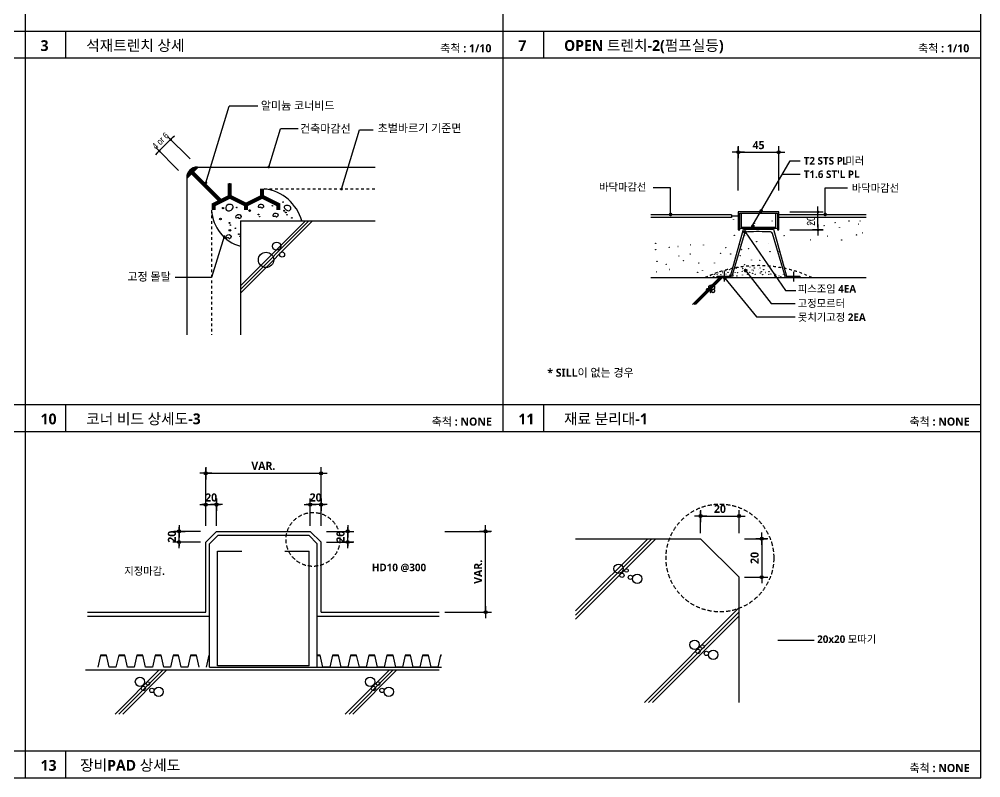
# Model space of a CAD drawing. Header units: millimetres. Extents: x 200 to 163856, y 0 to 163394.
# Drawn here: x 12126 to 15695, y 200 to 3014 of the extents above; entities that cross this region are included whole.
import ezdxf
from ezdxf.enums import TextEntityAlignment as Align

# ---------------------------------------------------------------- set-up
doc = ezdxf.new("R2010")
doc.units = ezdxf.units.MM
doc.header["$LTSCALE"] = 10
doc.linetypes.add('HID', pattern=[2.3, 1.5, -0.8])
doc.linetypes.add('HIDDEN', pattern=[2, 1, -1])
doc.layers.get('DEFPOINTS').update_dxf_attribs({"color": 181})
for name, color, linetype in [('2', 2, 'Continuous'), ('4', 4, 'Continuous'), ('A-ANNO-GRA1', 7, 'Continuous'), ('A-ANNO-LEAD', 4, 'Continuous'), ('A-ANNO-TEXT1', 7, 'Continuous'), ('A-CON', 2, 'Continuous'), ('A-DETL-MCUT', 46, 'Continuous'), ('A-DIM1', 7, 'Continuous'), ('A-DIM2', 4, 'Continuous'), ('A-FIN3', 8, 'Continuous'), ('A-HAT', 252, 'Continuous'), ('A-NOTE-SYMB-HVY', 24, 'Continuous'), ('A-SECT-FNSH', 5, 'Continuous'), ('A-ST-AXIS-DIM', 7, 'Continuous'), ('COL', 2, 'Continuous'), ('CONC', 2, 'Continuous'), ('DIM', 4, 'Continuous'), ('ELE', 8, 'Continuous'), ('FIN', 6, 'Continuous'), ('HAT', 5, 'Continuous'), ('HID', 7, 'HID'), ('LEADER', 7, 'Continuous'), ('MISC', 6, 'Continuous'), ('SEC2', 2, 'Continuous'), ('WALL', 3, 'Continuous')]:
    doc.layers.add(name, color=color, linetype=linetype)
doc.styles.add('2020음성 1차', font='')
doc.styles.add('Hrtext', font='H2GTRM.TTF', dxfattribs={"width": 0.8})
doc.styles.get('2020음성 1차').set_extended_font_data('NanumGothic', bold=True)
doc.dimstyles.new('HEERIM(Ext)', dxfattribs={"dimscale": 10, "dimtxt": 3, "dimasz": 1, "dimexe": 2, "dimexo": 1.5, "dimgap": 1, "dimtad": 1, "dimdec": 0, "dimzin": 0, "dimdsep": 46, "dimlunit": 6, "dimtxsty": 'Hrtext', "dimblk": 'dotdim1', "dimcen": 1, "dimdle": 2, "dimclrd": 7, "dimclre": 7, "dimclrt": 3, "dimadec": 0, "dimazin": 0, "dimtfac": 1, "dimtdec": 0, "dimtix": 1, "dimtmove": 2, "dimatfit": 3, "dimldrblk": 'dotdim1', "dimfxl": 2, "dimtolj": 1, "dimtzin": 0, "dimlwd": -1, "dimarcsym": 0})
doc.dimstyles.new('HEERIM(Int)', dxfattribs={"dimtxt": 2.5, "dimasz": 1, "dimexe": 1.6, "dimexo": 1, "dimgap": 1, "dimtad": 1, "dimdec": 0, "dimzin": 0, "dimdsep": 46, "dimlunit": 6, "dimtxsty": 'Hrtext', "dimblk": 'dotdim2', "dimcen": 0.8, "dimdle": 2, "dimclrd": 256, "dimclre": 256, "dimclrt": 3, "dimadec": 0, "dimazin": 0, "dimtfac": 1, "dimtdec": 0, "dimtix": 1, "dimtmove": 2, "dimatfit": 3, "dimldrblk": 'dotdim2', "dimfxl": 2, "dimtolj": 1, "dimtzin": 0, "dimlwd": -1, "dimarcsym": 0})
doc.dimstyles.new('NDIM10', dxfattribs={"dimscale": 10, "dimtxt": 3, "dimasz": 0.75, "dimexe": 2, "dimexo": 2, "dimgap": 1, "dimtad": 1, "dimdec": 1, "dimdsep": 46, "dimtxsty": '2020음성 1차', "dimblk": 'Z_DOT', "dimcen": 3, "dimdle": 3, "dimclrd": 256, "dimclre": 256, "dimclrt": 3, "dimadec": 0, "dimazin": 0, "dimtfac": 1, "dimtdec": 1, "dimtix": 1, "dimtmove": 2, "dimatfit": 3, "dimfxl": 1, "dimtolj": 1, "dimtzin": 0, "dimlwd": -1, "dimlwe": -1, "dimarcsym": 0})

# ---------------------------------------------------------------- blocks, each defined once
blk = doc.blocks.new('Z_DOT')
at = {"layer": 'DIM', "color": 0}
for p, q in [((-3, 0), (3, 0)), ((0, -3), (0, 3))]:
    blk.add_line(p, q, dxfattribs=at)
for radius in [0.75, 0.375]:
    blk.add_circle((0, 0), radius, dxfattribs=at)
blk = doc.blocks.new('*D6607')
at = {"layer": 'A-ST-AXIS-DIM'}
for p, q in [((13705.1, 1114), (13876.7, 1114)), ((13856.7, 821.5), (13856.7, 1106.5)), ((13705.1, 814), (13876.7, 814))]:
    blk.add_line(p, q, dxfattribs=at)
at = {"layer": 'DEFPOINTS', "color": 0}
for p in [(13685.1, 1114), (13856.7, 1114), (13685.1, 814)]:
    blk.add_point(p, dxfattribs=at)
at = {"layer": 'A-ST-AXIS-DIM', "linetype": 'ByBlock', "xscale": 7.5, "yscale": 7.5, "zscale": 7.5}
for p, rotation in [((13856.7, 1114), 90), ((13856.7, 814), 270)]:
    blk.add_blockref('Z_DOT', p, dxfattribs=dict(at, rotation=rotation))
at = {"layer": 'A-ST-AXIS-DIM', "color": 3, "insert": (13829.2, 964), "char_height": 30, "attachment_point": 5, "rotation": 90, "style": '2020음성 1차'}
blk.add_mtext('\\A1;VAR.', dxfattribs=at)
blk = doc.blocks.new('*D6608')
at = {"layer": 'A-ST-AXIS-DIM'}
for p, q in [((12818, 1161.8), (12818, 1349.3)), ((12825.5, 1329.3), (13238.5, 1329.3)), ((13246, 1161.8), (13246, 1349.3))]:
    blk.add_line(p, q, dxfattribs=at)
at = {"layer": 'DEFPOINTS', "color": 0}
for p in [(13246, 1329.3), (12818, 1141.8), (13246, 1141.8)]:
    blk.add_point(p, dxfattribs=at)
at = {"layer": 'A-ST-AXIS-DIM', "linetype": 'ByBlock', "xscale": 7.5, "yscale": 7.5, "zscale": 7.5, "rotation": 180}
blk.add_blockref('Z_DOT', (12818, 1329.3), dxfattribs=at)
at = {"layer": 'A-ST-AXIS-DIM', "linetype": 'ByBlock', "xscale": 7.5, "yscale": 7.5, "zscale": 7.5}
blk.add_blockref('Z_DOT', (13246, 1329.3), dxfattribs=at)
at = {"layer": 'A-ST-AXIS-DIM', "color": 3, "insert": (13032, 1356.8), "char_height": 30, "attachment_point": 5, "style": '2020음성 1차'}
blk.add_mtext('\\A1;VAR.', dxfattribs=at)
blk = doc.blocks.new('*D6609')
at = {"layer": 'A-ST-AXIS-DIM'}
for p, q in [((12798, 1114), (12699, 1114)), ((12719, 1121.5), (12719, 1129)), ((12719, 1074), (12719, 1114)), ((12798, 1074), (12699, 1074)), ((12719, 1066.5), (12719, 1059))]:
    blk.add_line(p, q, dxfattribs=at)
at = {"layer": 'DEFPOINTS', "color": 0}
for p in [(12719, 1114), (12818, 1114), (12818, 1074)]:
    blk.add_point(p, dxfattribs=at)
at = {"layer": 'A-ST-AXIS-DIM', "linetype": 'ByBlock', "xscale": 7.5, "yscale": 7.5, "zscale": 7.5}
for p, rotation in [((12719, 1114), 270), ((12719, 1074), 90)]:
    blk.add_blockref('Z_DOT', p, dxfattribs=dict(at, rotation=rotation))
at = {"layer": 'A-ST-AXIS-DIM', "color": 3, "insert": (12692.5, 1094), "char_height": 30, "attachment_point": 5, "rotation": 90, "style": '2020음성 1차'}
blk.add_mtext('\\A1;20', dxfattribs=at)
blk = doc.blocks.new('*D6610')
at = {"layer": 'A-ST-AXIS-DIM'}
for p, q in [((12818, 1134), (12818, 1233)), ((12858, 1134), (12858, 1233)), ((12810.5, 1213), (12803, 1213)), ((12818, 1213), (12858, 1213)), ((12865.5, 1213), (12873, 1213))]:
    blk.add_line(p, q, dxfattribs=at)
at = {"layer": 'DEFPOINTS', "color": 0}
for p in [(12858, 1213), (12818, 1114), (12858, 1114)]:
    blk.add_point(p, dxfattribs=at)
at = {"layer": 'A-ST-AXIS-DIM', "linetype": 'ByBlock', "xscale": 7.5, "yscale": 7.5, "zscale": 7.5}
blk.add_blockref('Z_DOT', (12818, 1213), dxfattribs=at)
at = {"layer": 'A-ST-AXIS-DIM', "linetype": 'ByBlock', "xscale": 7.5, "yscale": 7.5, "zscale": 7.5, "rotation": 180}
blk.add_blockref('Z_DOT', (12858, 1213), dxfattribs=at)
at = {"layer": 'A-ST-AXIS-DIM', "color": 3, "insert": (12838, 1239.5), "char_height": 30, "attachment_point": 5, "style": '2020음성 1차'}
blk.add_mtext('\\A1;20', dxfattribs=at)
blk = doc.blocks.new('*D6611')
at = {"layer": 'A-ST-AXIS-DIM'}
for p, q in [((13266, 1114), (13365, 1114)), ((13345, 1121.5), (13345, 1129)), ((13345, 1074), (13345, 1114)), ((13266, 1074), (13365, 1074)), ((13345, 1066.5), (13345, 1059))]:
    blk.add_line(p, q, dxfattribs=at)
at = {"layer": 'DEFPOINTS', "color": 0}
for p in [(13246, 1114), (13345, 1114), (13246, 1074)]:
    blk.add_point(p, dxfattribs=at)
at = {"layer": 'A-ST-AXIS-DIM', "linetype": 'ByBlock', "xscale": 7.5, "yscale": 7.5, "zscale": 7.5}
for p, rotation in [((13345, 1114), 270), ((13345, 1074), 90)]:
    blk.add_blockref('Z_DOT', p, dxfattribs=dict(at, rotation=rotation))
at = {"layer": 'A-ST-AXIS-DIM', "color": 3, "insert": (13318.5, 1094), "char_height": 30, "attachment_point": 5, "rotation": 90, "style": '2020음성 1차'}
blk.add_mtext('\\A1;20', dxfattribs=at)
blk = doc.blocks.new('*D6612')
at = {"layer": 'A-ST-AXIS-DIM'}
for p, q in [((13206, 1134), (13206, 1233)), ((13246, 1134), (13246, 1233)), ((13198.5, 1213), (13191, 1213)), ((13246, 1213), (13206, 1213)), ((13253.5, 1213), (13261, 1213))]:
    blk.add_line(p, q, dxfattribs=at)
at = {"layer": 'DEFPOINTS', "color": 0}
for p in [(13206, 1213), (13206, 1114), (13246, 1114)]:
    blk.add_point(p, dxfattribs=at)
at = {"layer": 'A-ST-AXIS-DIM', "linetype": 'ByBlock', "xscale": 7.5, "yscale": 7.5, "zscale": 7.5}
blk.add_blockref('Z_DOT', (13206, 1213), dxfattribs=at)
at = {"layer": 'A-ST-AXIS-DIM', "linetype": 'ByBlock', "xscale": 7.5, "yscale": 7.5, "zscale": 7.5, "rotation": 180}
blk.add_blockref('Z_DOT', (13246, 1213), dxfattribs=at)
at = {"layer": 'A-ST-AXIS-DIM', "color": 3, "insert": (13226, 1239.5), "char_height": 30, "attachment_point": 5, "style": '2020음성 1차'}
blk.add_mtext('\\A1;20', dxfattribs=at)
blk = doc.blocks.new('*D6613')
at = {"layer": 'A-ST-AXIS-DIM'}
for p, q in [((14655.1, 1106.7), (14655.1, 1190.7)), ((14798, 1106.7), (14798, 1190.7)), ((14662.6, 1170.7), (14790.5, 1170.7))]:
    blk.add_line(p, q, dxfattribs=at)
at = {"layer": 'DEFPOINTS', "color": 0}
for p in [(14798, 1170.7), (14655.1, 1086.7), (14798, 1086.7)]:
    blk.add_point(p, dxfattribs=at)
at = {"layer": 'A-ST-AXIS-DIM', "linetype": 'ByBlock', "xscale": 7.5, "yscale": 7.5, "zscale": 7.5, "rotation": 180}
blk.add_blockref('Z_DOT', (14655.1, 1170.7), dxfattribs=at)
at = {"layer": 'A-ST-AXIS-DIM', "linetype": 'ByBlock', "xscale": 7.5, "yscale": 7.5, "zscale": 7.5}
blk.add_blockref('Z_DOT', (14798, 1170.7), dxfattribs=at)
at = {"layer": 'A-ST-AXIS-DIM', "color": 3, "insert": (14726.6, 1197.2), "char_height": 30, "attachment_point": 5, "style": '2020음성 1차'}
blk.add_mtext('\\A1;20', dxfattribs=at)
blk = doc.blocks.new('*D6614')
at = {"layer": 'A-ST-AXIS-DIM'}
for p, q in [((14818, 1086.7), (14902, 1086.7)), ((14882, 1079.2), (14882, 951.3)), ((14818, 943.8), (14902, 943.8))]:
    blk.add_line(p, q, dxfattribs=at)
at = {"layer": 'DEFPOINTS', "color": 0}
for p in [(14798, 1086.7), (14798, 943.8), (14882, 943.8)]:
    blk.add_point(p, dxfattribs=at)
at = {"layer": 'A-ST-AXIS-DIM', "linetype": 'ByBlock', "xscale": 7.5, "yscale": 7.5, "zscale": 7.5}
for p, rotation in [((14882, 1086.7), 90), ((14882, 943.8), 270)]:
    blk.add_blockref('Z_DOT', p, dxfattribs=dict(at, rotation=rotation))
at = {"layer": 'A-ST-AXIS-DIM', "color": 3, "insert": (14855.5, 1015.3), "char_height": 30, "attachment_point": 5, "rotation": 90, "style": '2020음성 1차'}
blk.add_mtext('\\A1;20', dxfattribs=at)
blk = doc.blocks.new('*D6647')
at = {"layer": 'A-ST-AXIS-DIM'}
for p, q in [((14795, 2378.7), (14795, 2540.3)), ((14945, 2378.7), (14945, 2540.3)), ((14802.5, 2520.3), (14937.5, 2520.3))]:
    blk.add_line(p, q, dxfattribs=at)
at = {"layer": 'DEFPOINTS', "color": 0}
for p in [(14945, 2520.3), (14795, 2358.7), (14945, 2358.7)]:
    blk.add_point(p, dxfattribs=at)
at = {"layer": 'A-ST-AXIS-DIM', "linetype": 'ByBlock', "xscale": 7.5, "yscale": 7.5, "zscale": 7.5, "rotation": 180}
blk.add_blockref('Z_DOT', (14795, 2520.3), dxfattribs=at)
at = {"layer": 'A-ST-AXIS-DIM', "linetype": 'ByBlock', "xscale": 7.5, "yscale": 7.5, "zscale": 7.5}
blk.add_blockref('Z_DOT', (14945, 2520.3), dxfattribs=at)
at = {"layer": 'A-ST-AXIS-DIM', "color": 3, "insert": (14870, 2546.6), "char_height": 30, "attachment_point": 5, "style": '2020음성 1차'}
blk.add_mtext('\\A1;45', dxfattribs=at)
blk = doc.blocks.new('dotdim1')
at = {"layer": 'A-DIM1'}
for p, q in [((-2, 0), (2, 0)), ((0, 2), (0, -2))]:
    blk.add_line(p, q, dxfattribs=at)
at = {"layer": 'A-DIM1', "const_width": 0.5}
blk.add_lwpolyline([(-0.25, 0, 1), (0.25, 0, 1)], format="xyb", close=True, dxfattribs=at)
blk = doc.blocks.new('*D6648')
at = {"layer": 'A-DIM1', "color": 7, "lineweight": -2}
for p, q in [((14986.2, 2298.7), (15110.5, 2298.7)), ((14986.2, 2232), (15110.5, 2232))]:
    blk.add_line(p, q, dxfattribs=at)
at = {"layer": 'A-DIM1', "color": 7}
blk.add_line((15090.5, 2242), (15090.5, 2288.7), dxfattribs=at)
at = {"layer": 'DEFPOINTS', "color": 0}
for p in [(14971.2, 2298.7), (15090.5, 2298.7), (14971.2, 2232)]:
    blk.add_point(p, dxfattribs=at)
at = {"layer": 'A-DIM1', "color": 7, "linetype": 'ByBlock', "xscale": 10, "yscale": 10, "zscale": 10}
for p, rotation in [((15090.5, 2298.7), 90), ((15090.5, 2232), 270)]:
    blk.add_blockref('dotdim1', p, dxfattribs=dict(at, rotation=rotation))
at = {"layer": 'A-DIM1', "color": 3, "insert": (15064.7, 2265.4), "char_height": 30, "attachment_point": 5, "rotation": 90, "style": 'Hrtext'}
blk.add_mtext('\\A1;20', dxfattribs=at)
blk = doc.blocks.new('dotdim2')
at = {"layer": 'A-DIM2'}
for p, q in [((1.6, 0), (-1.6, 0)), ((0, -1.6), (0, 1.6))]:
    blk.add_line(p, q, dxfattribs=at)
at = {"layer": 'A-DIM2', "const_width": 0.5}
blk.add_lwpolyline([(0.25, 0, 1), (-0.25, 0, 1)], format="xyb", close=True, dxfattribs=at)
blk = doc.blocks.new('*D9484')
at = {"layer": 'A-DIM2', "lineweight": -2}
for p, q in [((12759.8, 2495.4), (12676.3, 2578.8)), ((12717.4, 2452.9), (12633.9, 2536.4))]:
    blk.add_line(p, q, dxfattribs=at)
at = {"layer": 'A-DIM2'}
for p, q in [((12694.7, 2574.6), (12701.8, 2581.7)), ((12645.2, 2525.1), (12687.6, 2567.5)), ((12638.1, 2518), (12631.1, 2511))]:
    blk.add_line(p, q, dxfattribs=at)
at = {"layer": 'DEFPOINTS', "color": 0}
for p in [(12687.6, 2567.5), (12766.9, 2488.3), (12724.4, 2445.9)]:
    blk.add_point(p, dxfattribs=at)
at = {"layer": 'A-DIM2', "linetype": 'ByBlock', "xscale": 10, "yscale": 10, "zscale": 10}
for p, rotation in [((12687.6, 2567.5), 224.9999999996908), ((12645.2, 2525.1), 44.99999999969079)]:
    blk.add_blockref('dotdim2', p, dxfattribs=dict(at, rotation=rotation))
at = {"layer": 'A-DIM2', "color": 3, "insert": (12650, 2562.7), "char_height": 25, "attachment_point": 5, "rotation": 45, "style": 'Hrtext'}
blk.add_mtext('\\A1;4 or 6', dxfattribs=at)

msp = doc.modelspace()

# ---------------------------------------------------------------- linework, layer by layer
at = {"layer": '2'}
for p, q in [((14805.35528, 2293.71073), (14805.35528, 2242.3774)), ((14934.68862, 2242.3774), (14934.68862, 2293.71073)), ((14940.02195, 2237.04406), (14800.02195, 2237.04406)), ((14805.35528, 2242.3774), (14934.68862, 2242.3774))]:
    msp.add_line(p, q, dxfattribs=at)
at = {"layer": '4'}
for p, q in [((14945.02195, 2298.71073), (14795.02195, 2298.71073)), ((14795.02195, 2298.71073), (14795.02195, 2232.04406)), ((14800.02195, 2232.04406), (14800.02195, 2293.71073)), ((14800.02195, 2293.71073), (14805.35528, 2293.71073)), ((14805.35528, 2293.71073), (14934.68862, 2293.71073)), ((14934.68862, 2293.71073), (14940.02195, 2293.71073)), ((14940.02195, 2293.71073), (14940.02195, 2232.04406)), ((14945.02195, 2232.04406), (14945.02195, 2298.71073)), ((14795.02195, 2232.04406), (14800.02195, 2232.04406)), ((14940.02195, 2232.04406), (14945.02195, 2232.04406))]:
    msp.add_line(p, q, dxfattribs=at)
at = {"layer": 'A-ANNO-GRA1'}
for p, q in [((12147.4827, 5740), (12147.4827, 200)), ((13921.22405, 5740), (13921.22405, 1485)), ((8600, 2970), (15694.9654, 2970)), ((12297.4827, 2970), (12297.4827, 2870)), ((14071.22405, 2970), (14071.22405, 2870)), ((8600, 2870), (15694.9654, 2870)), ((8600, 1585), (15694.9654, 1585)), ((12297.4827, 1585), (12297.4827, 1485)), ((14071.22405, 1585), (14071.22405, 1485)), ((8600, 1485), (15694.9654, 1485)), ((8600, 300), (15694.9654, 300)), ((12297.4827, 300), (12297.4827, 200))]:
    msp.add_line(p, q, dxfattribs=at)
at = {"layer": 'A-ANNO-LEAD'}
for p, q in [((13011.39938, 2690.8962), (12905.49035, 2690.8962)), ((13160.73388, 2607.34545), (13095.43272, 2607.34545)), ((14846.88548, 2245.4982), (14987.3043, 2488.71073)), ((14987.3043, 2488.71073), (15024.45255, 2488.71073)), ((14958.43679, 2438.71073), (15024.45255, 2438.71073)), ((14543.60861, 2388.71073), (14479.48068, 2388.71073)), ((14543.60861, 2289.47636), (14543.60861, 2388.71073)), ((15117.50547, 2289.47636), (15117.50547, 2388.71073)), ((15117.50547, 2388.71073), (15200.40006, 2388.71073)), ((14819.82837, 2224.66051), (14970.49596, 2007.97956)), ((14821.66297, 2081.56762), (14916.82444, 1959.54064)), ((12839.60895, 2055.44139), (12704.39977, 2055.44139)), ((14745.16482, 2053.32181), (14862.08046, 1909.54064)), ((14970.49596, 2007.97956), (15008.22214, 2007.97956)), ((14916.82444, 1959.54064), (15005.91757, 1959.54064)), ((14862.08046, 1909.54064), (15005.91757, 1909.54064))]:
    msp.add_line(p, q, dxfattribs=at)
for points in [[(12818.58715, 2407.0941), (12905.49035, 2690.8962)], [(13051.97964, 2465.43958), (13095.43272, 2607.34545)], [(13322.05325, 2383.71499), (13389.33179, 2603.4283)], [(13389.33179, 2603.4283), (13439.95818, 2603.4283)], [(12886.17915, 2207.52693), (12839.60895, 2055.44139)], [(14941.31571, 710.54566), (15076.74979, 710.54566)]]:
    msp.add_lwpolyline(points, dxfattribs=at)
for points, const_width in [([(13054.47964, 2465.43958, 1), (13049.47964, 2465.43958, 1)], 5), ([(12821.08715, 2407.0941, 1), (12816.08715, 2407.0941, 1)], 5), ([(13324.55325, 2383.71499, 1), (13319.55325, 2383.71499, 1)], 5), ([(14540.27527, 2289.47636, 1), (14546.94193, 2289.47636, 1)], 6.66667), ([(14876.36974, 2302.33994, 1), (14883.03641, 2302.33994, 1)], 6.66667), ([(15114.17214, 2289.47636, 1), (15120.83881, 2289.47636, 1)], 6.66667), ([(14845.58634, 2246.00655, 1), (14852.253, 2246.00655, 1)], 6.66667), ([(14816.49504, 2224.66051, 1), (14823.16171, 2224.66051, 1)], 6.66667), ([(12883.67915, 2207.52693, 1), (12888.67915, 2207.52693, 1)], 5), ([(14818.32964, 2081.56762, 1), (14824.9963, 2081.56762, 1)], 6.66667), ([(14741.83148, 2053.32181, 1), (14748.49815, 2053.32181, 1)], 6.66667)]:
    msp.add_lwpolyline(points, format="xyb", close=True, dxfattribs=dict(at, const_width=const_width))
msp.add_lwpolyline([(14854.67775, 859.8062, 0, 8, 0), (14866.72594, 839.04948, 0, 0, 0), (14941.31571, 710.54566, 0, 0, 0)], format="xyseb", dxfattribs=at)
at = {"layer": 'A-ANNO-TEXT1'}
for p, q in [((12832.01367, 1068.20101), (12863.81266, 1100)), ((12863.81266, 1100), (13200.21468, 1100)), ((13232.01367, 1068.20101), (13200.21468, 1100)), ((12832.01367, 610), (12832.01367, 1068.20101)), ((13232.01367, 610), (13232.01367, 1068.20101)), ((12378.96279, 800), (12832.01367, 800)), ((13232.01367, 800), (13685.06455, 800)), ((12427.34725, 655), (12417.38296, 610)), ((12427.06255, 653.71429), (12450.13194, 653.71429)), ((12449.84725, 655), (12427.34725, 655)), ((12459.81153, 610), (12449.84725, 655)), ((12494.84725, 655), (12484.88296, 610)), ((12494.56255, 653.71429), (12517.63194, 653.71429)), ((12517.34725, 655), (12494.84725, 655)), ((12527.31153, 610), (12517.34725, 655)), ((12562.34725, 655), (12552.38296, 610)), ((12562.06255, 653.71429), (12585.13194, 653.71429)), ((12584.84725, 655), (12562.34725, 655)), ((12594.81153, 610), (12584.84725, 655)), ((12629.84725, 655), (12619.88296, 610)), ((12629.56255, 653.71429), (12652.63194, 653.71429)), ((12652.34725, 655), (12629.84725, 655)), ((12662.31153, 610), (12652.34725, 655)), ((12697.34725, 655), (12687.38296, 610)), ((12716.63296, 655), (12697.34725, 655)), ((12726.59725, 610), (12716.63296, 655)), ((12761.63296, 655), (12751.66868, 610)), ((12761.34827, 653.71429), (12784.41766, 653.71429)), ((12784.13296, 655), (12761.63296, 655)), ((12794.09725, 610), (12784.13296, 655)), ((12829.13296, 655), (12819.16868, 610)), ((12828.84827, 653.71429), (12832.01367, 653.71429)), ((12832.01367, 655), (12829.13296, 655)), ((13243.26367, 655), (13232.01367, 655)), ((13232.01367, 653.71429), (13243.54836, 653.71429)), ((13253.22796, 610), (13243.26367, 655)), ((13288.26367, 655), (13278.29939, 610)), ((13287.97898, 653.71429), (13311.04836, 653.71429)), ((13310.76367, 655), (13288.26367, 655)), ((13320.72796, 610), (13310.76367, 655)), ((13355.76367, 655), (13345.79939, 610)), ((13355.47898, 653.71429), (13378.54836, 653.71429)), ((13378.26367, 655), (13355.76367, 655)), ((13388.22796, 610), (13378.26367, 655)), ((13423.26367, 655), (13413.29939, 610)), ((13422.97898, 653.71429), (13446.04836, 653.71429)), ((13445.76367, 655), (13423.26367, 655)), ((13455.72796, 610), (13445.76367, 655)), ((13490.76367, 655), (13480.79939, 610)), ((13490.47898, 653.71429), (13513.54836, 653.71429)), ((13513.26367, 655), (13490.76367, 655)), ((13523.22796, 610), (13513.26367, 655)), ((13558.26367, 655), (13548.29939, 610)), ((13577.54939, 655), (13558.26367, 655)), ((13587.51367, 610), (13577.54939, 655)), ((13622.54939, 655), (13612.5851, 610)), ((13622.26469, 653.71429), (13645.33408, 653.71429)), ((13645.04939, 655), (13622.54939, 655)), ((13655.01367, 610), (13645.04939, 655)), ((13690.04939, 655), (13680.0851, 610)), ((13689.76469, 653.71429), (13692.93009, 653.71429)), ((13692.93009, 655), (13690.04939, 655)), ((12484.88296, 610), (12459.81153, 610)), ((12552.38296, 610), (12527.31153, 610)), ((12619.88296, 610), (12594.81153, 610)), ((12687.38296, 610), (12662.31153, 610)), ((12751.66868, 610), (12726.59725, 610)), ((12832.01367, 610), (13232.01367, 610)), ((13278.29939, 610), (13253.22796, 610)), ((13345.79939, 610), (13320.72796, 610)), ((13413.29939, 610), (13388.22796, 610)), ((13480.79939, 610), (13455.72796, 610)), ((13548.29939, 610), (13523.22796, 610)), ((13612.5851, 610), (13587.51367, 610)), ((13680.0851, 610), (13655.01367, 610))]:
    msp.add_line(p, q, dxfattribs=at)
for points in [[(12697.06255, 653.71429), (12716.91766, 653.71429)], [(13557.97898, 653.71429), (13577.83408, 653.71429)]]:
    msp.add_lwpolyline(points, dxfattribs=at)
at = {"layer": 'A-CON'}
for q in [(13447.00347, 2265.43958), (12947.29567, 1842.62162)]:
    msp.add_line((12947.29567, 2265.43958), q, dxfattribs=at)
at = {"layer": 'A-DETL-MCUT'}
for centre, radius, start, end in [((13017.06712, 2222.73452), 162.86769, 15.20106152, 82.88021505), ((12984.85942, 2311.85725), 145.17904, 182.65470078, 255.00463643)]:
    msp.add_arc(centre, radius, start, end, dxfattribs=at)
at = {"layer": 'A-FIN3'}
for p, q in [((15270.02195, 2288.71073), (14945.02195, 2288.71073)), ((15270.02195, 2278.71073), (14945.02195, 2278.71073))]:
    msp.add_line(p, q, dxfattribs=at)
at = {"layer": 'A-HAT', "linetype": 'Continuous'}
for p, q in [((12947.29567, 2011.4061), (13201.32915, 2265.43958)), ((12947.29567, 2024.80036), (13187.93489, 2265.43958)), ((12947.29567, 1998.01184), (13214.72341, 2265.43958))]:
    msp.add_line(p, q, dxfattribs=at)
at = {"layer": 'A-HAT'}
for centre, radius in [((13081.57081, 2172.07385), 15.15388), ((13041.83342, 2121.00228), 28.41352), ((13101.43948, 2140.86342), 9.47117)]:
    msp.add_circle(centre, radius, dxfattribs=at)
at = {"layer": 'A-NOTE-SYMB-HVY'}
for p, q in [((12789.72208, 2465.43958), (12747.29567, 2423.01317)), ((12907.29567, 2355.43958), (12907.29567, 2405.43958))]:
    msp.add_line(p, q, dxfattribs=at)
at = {"layer": 'A-NOTE-SYMB-HVY', "const_width": 15}
for points in [[(12768.50887, 2444.22637), (12873.96234, 2338.77291)], [(12907.29567, 2405.43958), (12907.29567, 2355.43958), (12847.29567, 2325.43958), (12847.29567, 2305.43958)], [(13027.29567, 2384.79807), (13027.29567, 2355.43958), (12967.29567, 2325.43958), (12967.29567, 2305.43958)], [(12907.29567, 2355.43958), (12967.29567, 2325.43958)], [(13027.29567, 2355.43958), (13087.29567, 2325.43958), (13087.29567, 2306.19158)]]:
    msp.add_lwpolyline(points, dxfattribs=at)
at = {"layer": 'A-NOTE-SYMB-HVY'}
msp.add_arc((12787.29567, 2425.43958), 40, 90, 180, dxfattribs=at)
for points in [[(12773.13339, 2462.8573), (12768.50887, 2444.22637), (12768.2756, 2460.75354), (12768.50887, 2444.22637)], [(12789.72208, 2465.43958), (12768.50887, 2444.22637), (12783.65816, 2465.44692), (12768.50887, 2444.22637)], [(12783.65816, 2465.44692), (12768.50887, 2444.22637), (12778.96247, 2464.47619), (12768.50887, 2444.22637)], [(12778.96247, 2464.47619), (12768.50887, 2444.22637), (12773.13339, 2462.8573), (12768.50887, 2444.22637)], [(12747.29567, 2423.01317), (12768.50887, 2444.22637), (12747.28832, 2429.07709), (12768.50887, 2444.22637)], [(12747.28832, 2429.07709), (12768.50887, 2444.22637), (12748.25906, 2433.77278), (12768.50887, 2444.22637)], [(12748.25906, 2433.77278), (12768.50887, 2444.22637), (12749.87795, 2439.60186), (12768.50887, 2444.22637)], [(12749.87795, 2439.60186), (12768.50887, 2444.22637), (12751.98171, 2444.45965), (12768.50887, 2444.22637)], [(12751.98171, 2444.45965), (12768.50887, 2444.22637), (12755.54256, 2449.64098), (12768.50887, 2444.22637)], [(12755.54256, 2449.64098), (12768.50887, 2444.22637), (12759.0114, 2453.72385), (12768.50887, 2444.22637)], [(12763.09427, 2457.19269), (12768.50887, 2444.22637), (12759.0114, 2453.72385), (12768.50887, 2444.22637)], [(12768.2756, 2460.75354), (12768.50887, 2444.22637), (12763.09427, 2457.19269), (12768.50887, 2444.22637)]]:
    msp.add_solid(points, dxfattribs=at)
at = {"layer": 'A-SECT-FNSH'}
for p, q in [((12787.29567, 2465.43958), (13447.00347, 2465.43958)), ((12747.29567, 2425.43958), (12747.29567, 1842.62162))]:
    msp.add_line(p, q, dxfattribs=at)
at = {"layer": 'A-SECT-FNSH', "linetype": 'HIDDEN'}
for p, q in [((13035.23404, 2384.69461), (13447.00347, 2384.69461)), ((12839.83619, 2305.13304), (12839.83619, 1842.62162))]:
    msp.add_line(p, q, dxfattribs=at)
at = {"layer": 'A-SECT-FNSH', "color": 214}
for points in [[(12909.27289, 2326.51465, 0.0949560481), (12901.30601, 2326.00961), (12895.87036, 2323.05454), (12893.49792, 2319.91206), (12892.10901, 2315.57204), (12892.61053, 2309.56949), (12895.52449, 2305.2782), (12899.76005, 2303.21839, 0.0953784847), (12905.81417, 2303.11563, 0.0839704656), (12912.02657, 2305.31848), (12916.44973, 2309.04108), (12919.49411, 2314.48226), (12919.86521, 2318.68614), (12919.02513, 2321.43019), (12917.70351, 2323.40055), (12915.19847, 2325.06497, 0.0570110809)], [(13013.81995, 2318.14232), (13015.23524, 2323.36466, -0.1471730616), (13020.99679, 2327.52788, -0.2182324601), (13029.67498, 2326.69002), (13032.84289, 2320.65091), (13031.9413, 2316.95822), (13030.33532, 2314.72546), (13027.05319, 2312.80137), (13025.01754, 2312.86565), (13024.08801, 2314.72546), (13023.15848, 2316.58527), (13019.09449, 2315.65537), (13015.0305, 2314.72546), (13014.3346, 2315.96401)], [(13119.10359, 2322.9817, 0.0934253234), (13110.72777, 2320.68739), (13108.81391, 2317.96453), (13109.16283, 2315.79712, 0.0537117635), (13111.92675, 2311.13081, 0.1377737051), (13121.17251, 2304.03033, 0.2075548658), (13129.09063, 2304.25383, 0.2223711727), (13133.66145, 2309.72856, 0.2041480143), (13132.54935, 2317.35901, 0.1581063017), (13127.56892, 2321.63717, 0.1198510089)], [(12930.0138, 2279.74648), (12931.4291, 2284.96881, -0.1471730616), (12937.19064, 2289.13203, -0.2182324601), (12945.86884, 2288.29417), (12949.03674, 2282.25506), (12948.13516, 2278.56237), (12946.52917, 2276.32961), (12943.24704, 2274.40552), (12941.2114, 2274.4698), (12940.28187, 2276.32961), (12939.35234, 2278.18942), (12935.28835, 2277.25952), (12931.22435, 2276.32961), (12930.52845, 2277.56816)], [(13067.94426, 2284.98229), (13069.35955, 2290.20463, -0.1471730616), (13075.1211, 2294.36785, -0.2182324601), (13083.79929, 2293.52998), (13086.9672, 2287.49088), (13086.06561, 2283.79819), (13084.45963, 2281.56543), (13081.1775, 2279.64134), (13079.14185, 2279.70562), (13078.21232, 2281.56543), (13077.28279, 2283.42524), (13073.2188, 2282.49534), (13069.15481, 2281.56543), (13068.45891, 2282.80398)], [(12893.34807, 2204.69991), (12894.76337, 2209.92224, -0.1471730616), (12900.52491, 2214.08547, -0.2182324601), (12909.2031, 2213.2476), (12912.37101, 2207.20849), (12911.46942, 2203.51581), (12909.86344, 2201.28305), (12906.58131, 2199.35895), (12904.54567, 2199.42323), (12903.61614, 2201.28305), (12902.68661, 2203.14286), (12898.62261, 2202.21295), (12894.55862, 2201.28305), (12893.86272, 2202.52159)]]:
    msp.add_lwpolyline(points, format="xyb", close=True, dxfattribs=at)
for centre, radius in [((13065.26835, 2321.60244), 0.95115), ((13105.09579, 2335.48136), 1.25378), ((12882.4246, 2313.06346), 2.50757), ((12932.9651, 2315.26928), 1.25378), ((12981.03205, 2303.90852), 3.11361), ((13014.10602, 2289.54905), 1.55642), ((13109.46242, 2302.99954), 1.88355), ((13115.37191, 2296.53042), 1.55642), ((13119.39266, 2288.44241), 0.95115), ((12872.78343, 2272.49362), 3.11361), ((12905.85741, 2258.13415), 1.55642), ((12909.87816, 2250.04613), 0.95115), ((13018.12678, 2281.46104), 0.95115), ((13137.81033, 2276.54826), 1.15134), ((12907.70174, 2230.60751), 3.11361), ((12928.29583, 2238.15199), 1.15134), ((12940.77572, 2216.24804), 1.55642), ((12944.79648, 2208.16002), 0.95115)]:
    msp.add_circle(centre, radius, dxfattribs=at)
at = {"layer": 'COL'}
for p, q in [((14470.02195, 2055.3774), (15270.02195, 2055.3774)), ((12862.01367, 615), (12862.01367, 1040)), ((12862.01367, 1040), (12952.01367, 1040)), ((13112.01367, 1040), (13202.01367, 1040)), ((13202.01367, 615), (13202.01367, 1040)), ((13202.01367, 615), (12862.01367, 615)), ((12371.09725, 600), (13685.06455, 600))]:
    msp.add_line(p, q, dxfattribs=at)
at = {"layer": 'CONC', "color": 2}
for p, q in [((14190.85789, 1086.69914), (14655.1436, 1086.69914)), ((14798.00074, 479.55628), (14798.00074, 943.84199))]:
    msp.add_line(p, q, dxfattribs=at)
at = {"layer": 'CONC'}
msp.add_line((14798.00074, 943.84199), (14655.1436, 1086.69914), dxfattribs=at)
at = {"layer": 'DEFPOINTS'}
msp.add_lwpolyline([(8600, 200), (15694.9654, 200), (15694.9654, 5740), (8600, 5740)], close=True, dxfattribs=at)
at = {"layer": 'ELE', "linetype": 'HIDDEN'}
msp.add_arc((14870.02195, 1633.79291), 465.77273, 64.84068672, 115.15931328, dxfattribs=at)
at = {"layer": 'FIN'}
for p, q in [((12818.01367, 1074), (12858.01367, 1114)), ((12858.01367, 1114), (13206.01367, 1114)), ((13246.01367, 1074), (13206.01367, 1114)), ((12818.01367, 814), (12818.01367, 1074)), ((13246.01367, 814), (13246.01367, 1074)), ((12378.96279, 814), (12818.01367, 814)), ((13246.01367, 814), (13685.06455, 814)), ((13232.01367, 610), (13692.93009, 610))]:
    msp.add_line(p, q, dxfattribs=at)
at = {"layer": 'HAT'}
for p, q in [((14625.07129, 1955.3774), (14725.07129, 2055.3774)), ((14630.72814, 1955.3774), (14730.72814, 2055.3774)), ((14636.385, 1955.3774), (14736.385, 2055.3774)), ((14190.85789, 788.44823), (14489.10879, 1086.69914)), ((14190.85789, 818.75281), (14458.80422, 1086.69914)), ((14190.85789, 803.60052), (14473.95651, 1086.69914)), ((14446.43145, 479.55628), (14798.00074, 831.12557)), ((14461.58374, 479.55628), (14798.00074, 815.97329)), ((14476.73603, 479.55628), (14798.00074, 800.821)), ((12645.4808, 600), (12481.6895, 436.2087)), ((12659.62293, 600), (12495.83164, 436.2087)), ((12673.76507, 600), (12509.97377, 436.2087)), ((13499.59119, 600), (13335.79989, 436.2087)), ((13513.73332, 600), (13349.94203, 436.2087)), ((13527.87546, 600), (13364.08416, 436.2087))]:
    msp.add_line(p, q, dxfattribs=at)
for points in [[(14676.05063, 2010.20583, 0.0984914034), (14676.317, 2008.86674, 0.0984914034), (14677.07553, 2007.73151, 0.0984914034), (14678.21076, 2006.97297, 0.0984914034), (14679.54986, 2006.70661, 0.0984914034), (14680.88895, 2006.97297, 0.0984914034), (14682.02418, 2007.73151, 0.0984914034), (14682.78272, 2008.86674, 0.0984914034), (14683.04908, 2010.20583, 0.0984914034), (14682.78272, 2011.54493, 0.0984914034), (14682.02418, 2012.68016, 0.0984914034), (14680.88895, 2013.4387, 0.0984914034), (14679.54986, 2013.70506, 0.0984914034), (14678.21076, 2013.4387, 0.0984914034), (14677.07553, 2012.68016, 0.0984914034), (14676.317, 2011.54493, 0.0984914034)], [(14696.0462, 2011.20559, 0.0674578731), (14700.81977, 2011.85257, 0.0798115524), (14704.5296, 2013.54818, 0.1071181719), (14707.2234, 2016.32969, 0.1398912218), (14708.04354, 2019.20368, 0.1398912218), (14707.2234, 2022.07766, 0.1071181719), (14704.5296, 2024.85917, 0.0798115524), (14700.81977, 2026.55478, 0.0674578731), (14696.0462, 2027.20176, 0.0674578731), (14691.27262, 2026.55478, 0.0798115524), (14687.5628, 2024.85917, 0.1071181719), (14684.869, 2022.07766, 0.1398912218), (14684.04886, 2019.20368, 0.1398912218), (14684.869, 2016.32969, 0.1071181719), (14687.5628, 2013.54818, 0.0798115524), (14691.27262, 2011.85257, 0.0674578731)], [(14690.04753, 2004.20727, 0.051099299), (14690.21326, 2002.58991, 0.0649481017), (14690.63319, 2001.37947, 0.1042029418), (14691.36972, 2000.45229, 0.1747045212), (14692.04709, 2000.20816, 0.1747045212), (14692.72445, 2000.45229, 0.1042029418), (14693.46099, 2001.37947, 0.0649481017), (14693.88092, 2002.58991, 0.051099299), (14694.04664, 2004.20727, 0.051099299), (14693.88092, 2005.82464, 0.0649481017), (14693.46099, 2007.03507, 0.1042029418), (14692.72445, 2007.96226, 0.1747045212), (14692.04709, 2008.20639, 0.1747045212), (14691.36972, 2007.96226, 0.1042029418), (14690.63319, 2007.03507, 0.0649481017), (14690.21326, 2005.82464, 0.051099299)], [(14704.04443, 2001.20799, 0.0761653604), (14706.22445, 2002.60615, 0.0862806181), (14707.65787, 2004.392, 0.1059207334), (14708.29569, 2006.50494, 0.1257422532), (14707.98329, 2008.34626, 0.1257422532), (14706.82586, 2009.812, 0.1059207334), (14704.83007, 2010.75443, 0.0862806181), (14702.54395, 2010.88712, 0.0761653604), (14700.04531, 2010.20583, 0.0761653604), (14697.86528, 2008.80768, 0.0862806181), (14696.43187, 2007.02183, 0.1059207334), (14695.79405, 2004.90889, 0.1257422532), (14696.10644, 2003.06757, 0.1257422532), (14697.26388, 2001.60182, 0.1059207334), (14699.25967, 2000.6594, 0.0862806181), (14701.54579, 2000.5267, 0.0761653604)]]:
    msp.add_lwpolyline(points, format="xyb", close=True, dxfattribs=at)
for centre, radius in [((14777.12975, 2270.62093), 0.5), ((14851.82829, 2248.85514), 0.5), ((14854.89658, 2256.42716), 0.5), ((14920.72955, 2265.17285), 0.5), ((15062.37123, 2267.8227), 0.5), ((15062.37123, 2253.96573), 0.5), ((15089.34241, 2263.46921), 0.5), ((15153.86963, 2258.5848), 0.5), ((15205.62651, 2265.05144), 0.5), ((15240.0982, 2253.45028), 0.5), ((15247.31524, 2265.07224), 0.5), ((14850.52167, 2246.23143), 0.5), ((15113.20367, 2247.49932), 0.5), ((15170.50585, 2240.109), 0.5), ((15233.47319, 2213.68661), 0.5), ((15256.13605, 2221.38971), 0.5), ((14488.42599, 2182.45818), 0.5), ((14618.35129, 2176.91544), 0.5), ((14780.39019, 2212.39529), 0.5), ((14798.48127, 2177.14046), 0.5), ((14817.73307, 2211.24867), 0.5), ((14863.22992, 2188.50987), 0.5), ((14906.979, 2180.63874), 0.5), ((14964.72778, 2211.24867), 0.5), ((15062.47901, 2195.35942), 0.5), ((15126.22946, 2208.96623), 0.5), ((15178.35247, 2194.5579), 0.5), ((14487.98884, 2158.77451), 0.5), ((14538.73777, 2167.09875), 0.5), ((14571.1121, 2170.59703), 0.5), ((14616.78709, 2143.20813), 0.5), ((14665.78583, 2175.99154), 0.5), ((14728.63331, 2144.9585), 0.5), ((14748.04218, 2166.75364), 0.5), ((14766.52662, 2143.11092), 0.5), ((14806.53269, 2159.76345), 0.5), ((14832.60776, 2162.27279), 0.5), ((14912.32713, 2151.49404), 0.5), ((14947.22815, 2151.77796), 0.5), ((14493.04718, 2115.49533), 0.5), ((14574.29051, 2134.98687), 0.5), ((14592.11166, 2118.54433), 0.5), ((14647.98443, 2109.79864), 0.5), ((14706.6082, 2109.79864), 0.5), ((14801.9812, 2136.91028), 0.5), ((14843.98032, 2120.29347), 0.5), ((14874.66124, 2119.09215), 0.5), ((14491.48877, 2076.56501), 0.5), ((14527.36302, 2104.55122), 0.5), ((14540.48774, 2085.3107), 0.5), ((14643.73557, 2074.81587), 0.5), ((14661.98414, 2082.68699), 0.5), ((14718.91579, 2072.22789), 0.5), ((14726.73278, 2077.43958), 0.5), ((14735.14943, 2074.08991), 0.5), ((14743.39945, 2079.94184), 0.5), ((14749.25422, 2081.53798), 0.5), ((14756.97178, 2074.62188), 0.5), ((14763.09262, 2084.99592), 0.5), ((14783.31824, 2074.35578), 0.5), ((14786.77776, 2090.04978), 0.5), ((14791.48142, 2073.9413), 0.5), ((14808.98105, 2095.80553), 0.5), ((14809.6647, 2078.07982), 0.5), ((14811.52782, 2089.25193), 0.5), ((14817.38226, 2102.81782), 0.5), ((14827.76113, 2083.1339), 0.5), ((14837.34182, 2074.62188), 0.5), ((14838.73044, 2094.05639), 0.5), ((14846.39003, 2083.1339), 0.5), ((14848.51889, 2071.42981), 0.5), ((14850.38168, 2081.53798), 0.5), ((14854.10759, 2090.84785), 0.5), ((14871.13977, 2086.59184), 0.5), ((14876.19634, 2090.84785), 0.5), ((14876.72814, 2072.49376), 0.5), ((14880.45405, 2077.28197), 0.5), ((14888.97014, 2084.72982), 0.5), ((14896.42163, 2074.08991), 0.5), ((14908.92936, 2077.28197), 0.5), ((14951.60306, 2094.05639), 0.5), ((14692.30326, 2064.24783), 0.5), ((14692.30326, 2056.26778), 0.5), ((14703.74673, 2058.3959), 0.5), ((14706.14166, 2067.4399), 0.5), ((14716.52053, 2066.90793), 0.5), ((14730.62532, 2066.64183), 0.5), ((14749.25422, 2067.97187), 0.5), ((14763.09262, 2065.31178), 0.5), ((14777.46347, 2063.18389), 0.5), ((14789.70547, 2061.58797), 0.5), ((14810.46289, 2065.31178), 0.5), ((14829.35786, 2067.4399), 0.5), ((14841.0674, 2058.1298), 0.5), ((14857.98002, 2066.94475), 0.5), ((14885.24423, 2066.37595), 0.5), ((14908.39723, 2067.1738), 0.5), ((14915.84873, 2068.76995), 0.5), ((14928.35646, 2061.85384), 0.5), ((14930.48565, 2068.76995), 0.5), ((14932.8809, 2059.72595), 0.5), ((14935.27582, 2064.24783), 0.5), ((14945.9211, 2061.85384), 0.5), ((14953.37259, 2059.19398), 0.5), ((14962.76905, 2067.35991), 0.5), ((14350.27893, 975.43702), 17.27016), ((14380.01433, 968.79804), 6.64238), ((14362.74416, 951.08608), 7.97084), ((14394.32916, 943.51061), 7.97084), ((14419.59381, 938.32577), 17.27016), ((14632.51168, 693.20427), 17.27016), ((14662.24708, 686.56528), 6.64238), ((14644.97692, 668.85332), 7.97084), ((14676.56192, 661.27786), 7.97084), ((14701.82657, 656.09301), 17.27016), ((12573.88073, 555.96769), 17.27016), ((13427.99113, 555.96769), 17.27016), ((12586.34597, 531.61675), 7.97084), ((12603.61613, 549.32871), 6.64238), ((12643.19562, 518.85644), 17.27016), ((13440.45637, 531.61675), 7.97084), ((13457.72653, 549.32871), 6.64238), ((13497.30601, 518.85644), 17.27016), ((12617.93097, 524.04128), 7.97084), ((13472.04136, 524.04128), 7.97084)]:
    msp.add_circle(centre, radius, dxfattribs=at)
at = {"layer": 'HID'}
for centre, radius in [((14726.57217, 1015.27057), 200), ((13216.11418, 1084.10051), 100)]:
    msp.add_circle(centre, radius, dxfattribs=at)
at = {"layer": 'LEADER'}
for points in [[(12727.95943, 814, 0, 10, 0), (12727.95943, 844, 0, 0, 0), (12727.95943, 966.74503, 0, 0, 0), (12686.45526, 966.74503, 0, 0, 0)], [(13202.01367, 827.5, 0, 8, 0), (13214.06186, 848.25671, 0, 0, 0), (13288.65163, 976.76054, 0, 0, 0), (13424.08571, 976.76054, 0, 0, 0)]]:
    msp.add_lwpolyline(points, format="xyseb", dxfattribs=at)
at = {"layer": 'MISC'}
for p, q in [((14765.6247, 2060.71073), (14814.81143, 2234.93166)), ((14818.60465, 2223.88459), (14770.24311, 2055.3774)), ((14814.81143, 2234.93166), (14925.23247, 2234.93166)), ((14914.84104, 2224.45613), (14905.20286, 2224.45613)), ((14969.80079, 2055.3774), (14921.43925, 2218.7424)), ((14925.23247, 2234.93166), (14974.4192, 2060.71073)), ((14742.25883, 2076.15004), (14742.25883, 2040.84813)), ((15000.25126, 2076.15004), (15000.25126, 2040.84813)), ((14716.91373, 2055.3774), (14716.91373, 2060.71073)), ((14716.91373, 2060.71073), (14765.6247, 2060.71073)), ((14770.24311, 2055.3774), (14716.91373, 2055.3774)), ((15023.13017, 2055.3774), (14969.80079, 2055.3774)), ((14974.4192, 2060.71073), (15023.13017, 2060.71073)), ((15023.13017, 2060.71073), (15023.13017, 2055.3774))]:
    msp.add_line(p, q, dxfattribs=at)
for centre, radius, start, end in [((14865.70115, 1648.80017), 577.00968, 86.07449779, 94.68178626), ((14914.84104, 2217.78947), 6.66667, 8.21799672, 90)]:
    msp.add_arc(centre, radius, start, end, dxfattribs=at)
at = {"layer": 'SEC2'}
msp.add_line((14795.02195, 2283.15668), (14770.02195, 2283.15668), dxfattribs=at)
at = {"layer": 'WALL'}
for p, q in [((14770.02195, 2288.71073), (14470.02195, 2288.71073)), ((14770.02195, 2288.71073), (14770.02195, 2278.71073)), ((14770.02195, 2278.71073), (14470.02195, 2278.71073))]:
    msp.add_line(p, q, dxfattribs=at)

# ---------------------------------------------------------------- texts
at = {"layer": 'A-ANNO-TEXT1', "linetype": 'Continuous', "style": '2020음성 1차'}
for s, height, p in [('3', 40, (12204.6883, 2895.82726)), ('석재트렌치 상세', 40, (12374.34261, 2896.35983)), ('7', 40, (13978.42965, 2895.82726)), ('OPEN 트렌치-2(펌프실등)', 40, (14148.08396, 2896.35983)), ('축척 : 1/10', 30, (13688.62754, 2891.12645)), ('축척 : 1/10', 30, (15462.36889, 2891.12645)), ('* SILL이 없는 경우', 30, (14085.8125, 1687.6518)), ('10', 40, (12204.6883, 1510.82726)), ('코너 비드 상세도-3', 40, (12374.34261, 1511.35983)), ('축척 : NONE', 30, (13656.7176, 1506.12645)), ('11', 40, (13978.42965, 1510.82726)), ('재료 분리대-1', 40, (14148.08396, 1511.35983)), ('축척 : NONE', 30, (15430.45895, 1506.12645)), ('13', 40, (12204.6883, 225.82726)), ('장비PAD 상세도', 40, (12351.73726, 226.35983)), ('축척 : NONE', 30, (15430.45895, 221.12645))]:
    msp.add_text(s, height=height, dxfattribs=at).set_placement(p)
at = {"layer": 'A-ANNO-TEXT1', "style": '2020음성 1차'}
for s, height, p in [('알미늄 코너비드', 30, (13022.65589, 2678.35103)), ('건축마감선', 30, (13167.99308, 2593.0255)), ('초벌바르기 기준면', 30, (13456.1267, 2594.63916)), ('T2 STS P 미러', 28, (15037.71513, 2474.5929)), ('L', 28, (15179.6778, 2474.06863)), ("T1.6 ST'L P", 28, (15037.71734, 2424.59031)), ('L', 28, (15224.62449, 2425.41332)), ('바닥마감선', 28, (14278.14895, 2377.2932)), ('바닥마감선', 28, (15216.12944, 2373.40369)), ('고정 몰탈', 30, (12527.20133, 2043.70278)), ('피스조임 4EA', 28, (15015.75206, 1999.67046)), ('고정모르터', 28, (15015.5071, 1945.85765)), ('못치기고정 2EA', 28, (15016.18369, 1894.29682)), ('HD10 @300', 28, (13434.86975, 966.25319)), ('20x20 모따기', 28, (15087.53383, 700.0383))]:
    msp.add_text(s, height=height, dxfattribs=at).set_placement(p)
msp.add_text('지정마감.', height=28, dxfattribs=at).set_placement((12666.45526, 966.74503), align=Align.MIDDLE_RIGHT)

# ---------------------------------------------------------------- dimensions: what is measured, and where the dimension line sits
at = {"layer": 'A-DIM1'}
dim = msp.add_linear_dim(base=(15090.51371, 2298.71073), p1=(14971.24206, 2232.04406), p2=(14971.24206, 2298.71073), angle=90, text='20', dimstyle='HEERIM(Ext)', override={"dimtxsty": 'Hrtext', "dimldrblk": 'dotdim1'}, dxfattribs=at)
dim.commit()
dim.dimension.update_dxf_attribs({"geometry": '*D6648', "text_midpoint": (15064.71887, 2265.3774)})
at = {"layer": 'A-DIM2'}
dim = msp.add_linear_dim(base=(12687.63162, 2567.53003), p1=(12724.43835, 2445.87049), p2=(12766.86476, 2488.29689), angle=225, text='4 or 6', dimstyle='HEERIM(Int)', override={"dimscale": 10}, dxfattribs=at)
dim.commit()
dim.dimension.update_dxf_attribs({"geometry": '*D9484', "text_midpoint": (12650.04016, 2562.69509)})
at = {"layer": 'A-ST-AXIS-DIM'}
for base, p1, p2, text, picture, middle in [((14945.02195, 2520.27798), (14795.02195, 2358.71073), (14945.02195, 2358.71073), '45', '*D6647', (14870.02195, 2546.64161)), ((13246.01367, 1329.28734), (12818.01367, 1141.76818), (13246.01367, 1141.76818), 'VAR.', '*D6608', (13032.01367, 1356.75893)), ((12858.01367, 1213.02147), (12818.01367, 1114), (12858.01367, 1114), '20', '*D6610', (12838.01367, 1239.51295)), ((14798.00074, 1170.73128), (14655.1436, 1086.69914), (14798.00074, 1086.69914), '20', '*D6613', (14726.57217, 1197.22276))]:
    dim = msp.add_linear_dim(base=base, p1=p1, p2=p2, text=text, dimstyle='NDIM10', override={"dimtxsty": '2020음성 1차'}, dxfattribs=at)
    dim.commit()
    dim.dimension.update_dxf_attribs({"geometry": picture, "text_midpoint": middle})
for base, p1, p2, angle, text, picture, middle in [((13206.01367, 1213.02147), (13246.01367, 1114), (13206.01367, 1114), 180, '20', '*D6612', (13226.01367, 1239.51295)), ((12718.9922, 1114), (12818.01367, 1074), (12818.01367, 1114), 90, '20', '*D6609', (12692.50072, 1094)), ((13345.03514, 1114), (13246.01367, 1074), (13246.01367, 1114), 90, '20', '*D6611', (13318.54367, 1094)), ((13856.65215, 1114), (13685.06455, 814), (13685.06455, 1114), 90, 'VAR.', '*D6607', (13829.18056, 964)), ((14882.03289, 943.84199), (14798.00074, 1086.69914), (14798.00074, 943.84199), 270, '20', '*D6614', (14855.54141, 1015.27057))]:
    dim = msp.add_linear_dim(base=base, p1=p1, p2=p2, angle=angle, text=text, dimstyle='NDIM10', override={"dimtxsty": '2020음성 1차'}, dxfattribs=at)
    dim.commit()
    dim.dimension.update_dxf_attribs({"geometry": picture, "text_midpoint": middle})

doc.saveas('drawing.dxf')
